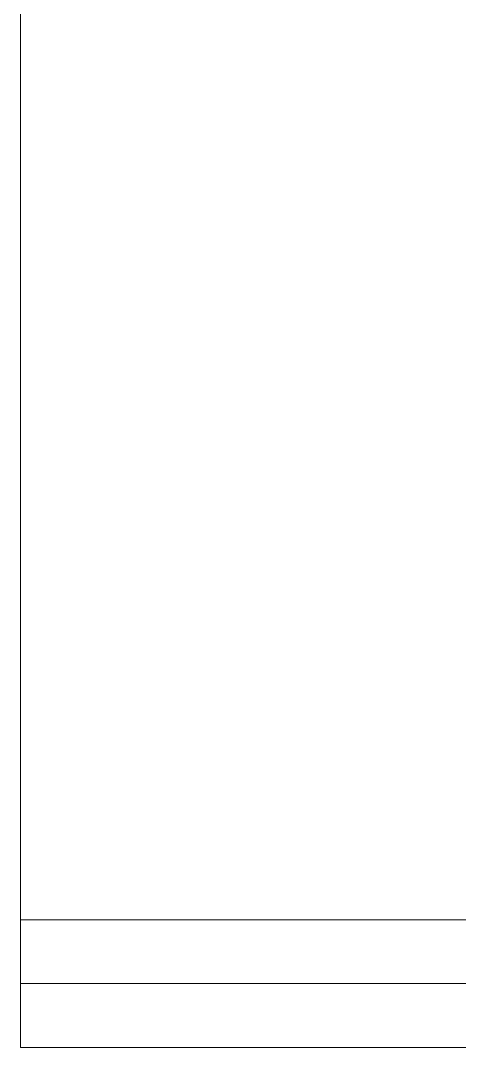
# Model space of a CAD drawing. Header units: millimetres. Extents: x -177800 to -26107, y -132450 to -18386.
# Drawn here: x -162711.4 to -162648.8, y -129161.5 to -129015 of the extents above; entities that cross this region are included whole.
import ezdxf

# ---------------------------------------------------------------- set-up
doc = ezdxf.new("R2010")
doc.units = ezdxf.units.MM
doc.layers.add('0-1', color=7, linetype='Continuous', lineweight=5)
doc.layers.add('M-_SANIFIXR_E', color=6, linetype='Continuous', lineweight=9, true_color=0xff00ff)

# ---------------------------------------------------------------- blocks, each defined once
blk = doc.blocks.new('IDA - Sink - Wall Mounted - Square - Roca_Diverter_460x600_basin-4437083-BLK 2 UPPER ROOF PLAN')
at = {"layer": 'M-_SANIFIXR_E'}
for p, q in [((-259.11, -363.52), (-259.11, -50)), ((-259.11, -50), (-14.09, -50)), ((-250, -363.52), (-250, -50)), ((-250, -363.52), (-250, -50)), ((-240.89, -50), (-14.09, -50)), ((-240.89, -363.52), (-240.89, -50))]:
    blk.add_line(p, q, dxfattribs=at)
blk = doc.blocks.new('1599_DB_A_BLK3_1STGD_R21_rvt-1-BLK 2 UPPER ROOF PLAN')
at = {"layer": 'M-_SANIFIXR_E', "rotation": 89.99999999999955}
blk.add_blockref('IDA - Sink - Wall Mounted - Square - Roca_Diverter_460x600_basin-4437083-BLK 2 UPPER ROOF PLAN', (-162761.37, -128902.37), dxfattribs=at)

msp = doc.modelspace()

# ---------------------------------------------------------------- block references
at = {"layer": '0-1'}
msp.add_blockref('1599_DB_A_BLK3_1STGD_R21_rvt-1-BLK 2 UPPER ROOF PLAN', (0, 0), dxfattribs=at)

doc.saveas('drawing.dxf')
